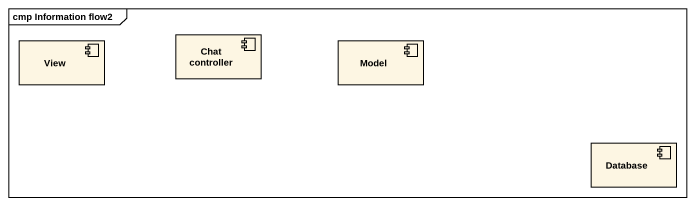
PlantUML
@startuml
mainframe cmp Information flow2
component "Chat controller" as Chat_controller
component View
component Model
component "Database" as Database_
@enduml
